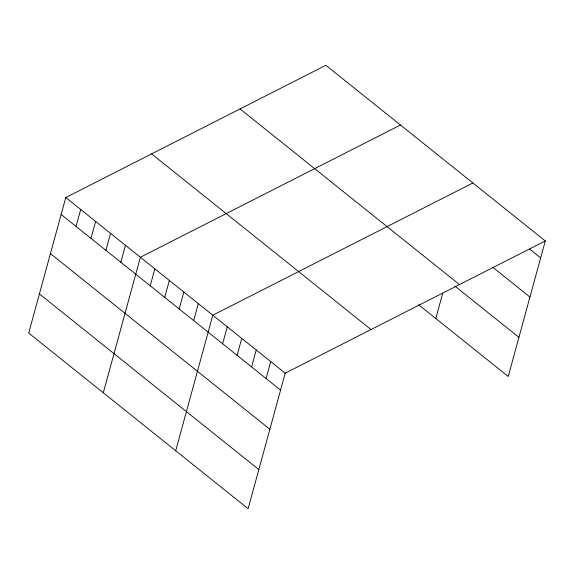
<?xml version="1.0" encoding="UTF-8"?>
<svg xmlns="http://www.w3.org/2000/svg" width="574" height="574" viewBox="0 0 574 574"><rect width="100%" height="100%" fill="white"/><g stroke="black" fill="none" stroke-linecap="round" stroke-linejoin="round"><path stroke-width="0.86" d="M65.773 197.528L28.7 333.056L248.126 508.708L285.206 373.179L545.3 240.944L325.874 65.293L65.773 197.528L285.206 373.179M76.062 226.429L80.697 209.474M90.979 238.368L95.621 221.421M105.903 250.314L110.538 233.36M120.82 262.261L125.462 245.306M103.306 392.774L140.379 257.252L400.48 125.017M150.223 285.795L154.865 268.84M164.709 297.389L169.344 280.435M179.188 308.984L183.831 292.03M193.675 320.572L198.31 303.624M175.716 450.741L212.796 315.212L472.89 182.977M222.64 343.761L227.275 326.807M237.119 355.356L241.754 338.402M251.599 366.944L256.241 349.997M266.085 378.539L270.72 361.584M435.81 318.505L442.726 293.235M545.3 240.944L508.227 376.472L418.575 304.708M529.63 249.066L540.665 257.898M492.714 267.219L529.96 297.023M240.04 108.931L459.465 284.582M454.795 286.003L518.932 337.34M151.608 153.889L371.034 329.541M61.138 214.482L280.564 390.133M50.433 253.608L269.859 429.259M39.405 293.924L258.831 469.575"/></g></svg>
